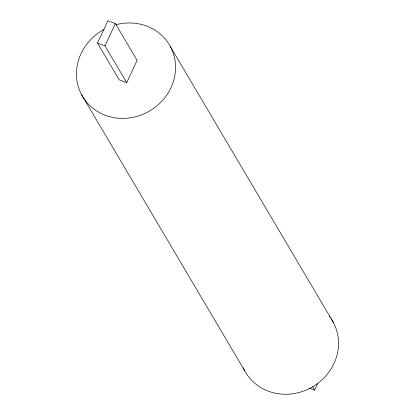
<?xml version="1.0" encoding="UTF-8"?>
<svg xmlns="http://www.w3.org/2000/svg" width="415" height="415" viewBox="0 0 415 415"><rect width="100%" height="100%" fill="white"/><g stroke="black" fill="none" stroke-linecap="round" stroke-linejoin="round"><path stroke-width="0.62" d="M97.489 43.041L107.884 20.75L115.38 23.582L137.111 60.367L126.72 82.658L119.224 79.82L97.489 43.041L104.985 45.873L126.72 82.658M104.985 45.873L115.38 23.582M309.403 388.17L314.591 390.131L317.874 383.092M170.492 46.786L333.484 322.647M312.614 386.785L314.591 390.131M81.516 94.568L244.508 370.429M116.283 24.641A50.506 46.703 -30.6 0 1 174.134 78.819A50.506 46.703 -30.6 0 1 94.952 109.819A50.506 46.703 -30.6 0 1 104.191 29.377M331.004 318.528A50.506 46.703 -30.6 0 1 311.655 387.377A50.506 46.703 -30.6 0 1 243.19 367.711M329.251 316.131A50.506 46.703 -30.6 0 1 329.972 317.076"/></g></svg>
